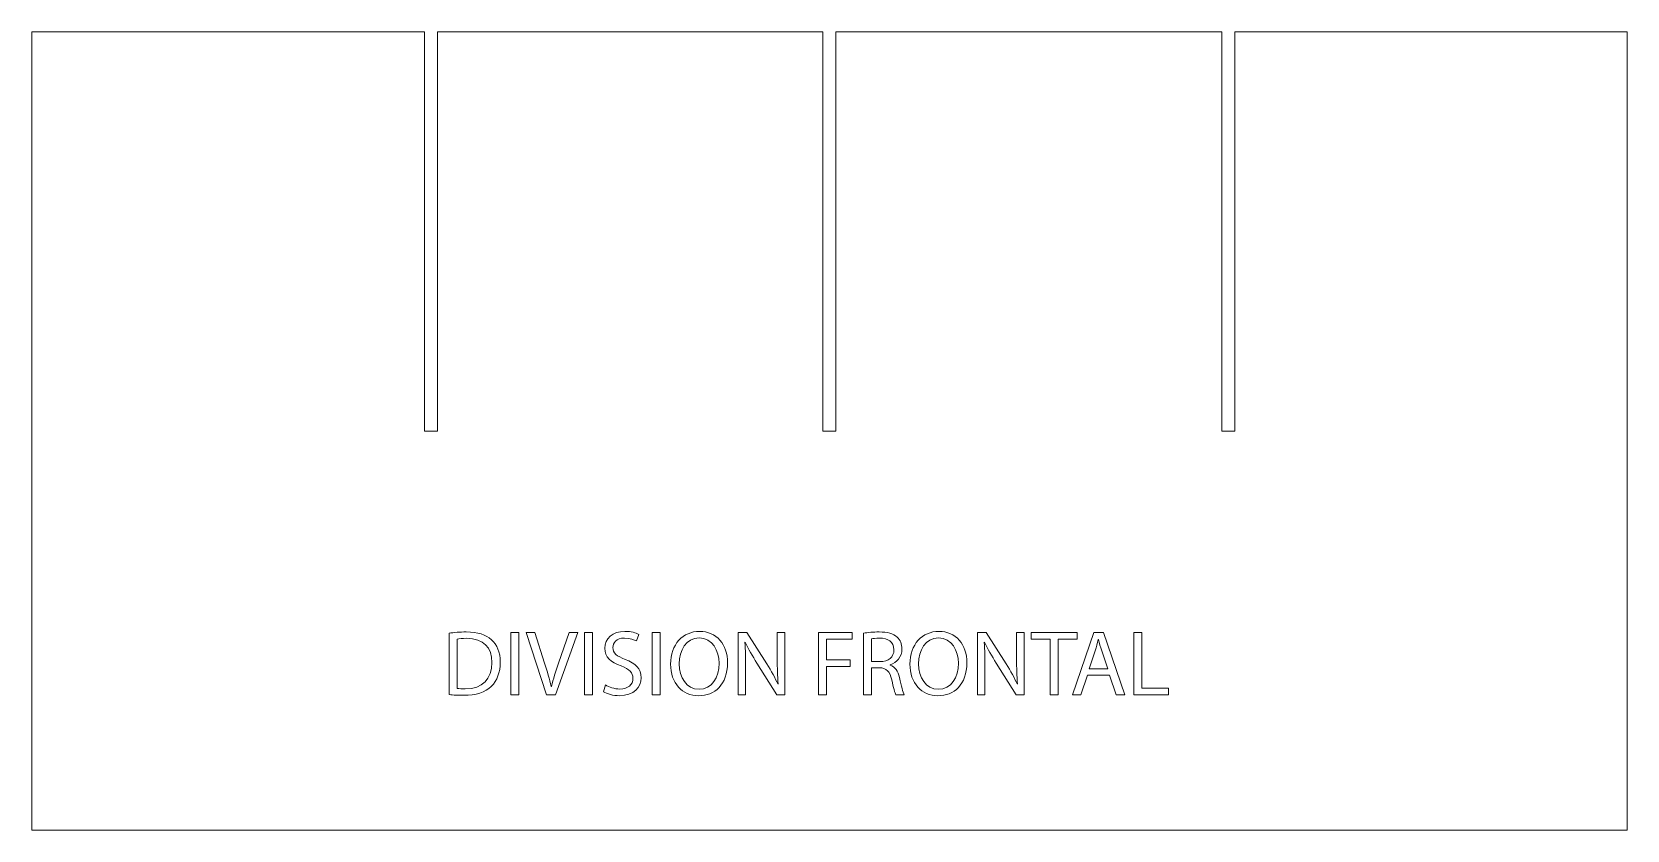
# Model space of a CAD drawing. Header units: millimetres. Extents: x -1475 to -493, y -638 to 1108.
# Drawn here: x -937.4 to -567.4, y -590.7 to -405.6 of the extents above; entities that cross this region are included whole.
import ezdxf

# ---------------------------------------------------------------- set-up
doc = ezdxf.new("R2010")
doc.units = ezdxf.units.MM
doc.header["$MEASUREMENT"] = 0
doc.layers.add('Capa 1', color=7, linetype='Continuous')

msp = doc.modelspace()

# ---------------------------------------------------------------- linework, layer by layer
at = {"layer": 'Capa 1', "color": 250, "lineweight": 20}
for points, knots in [([(-889.6574, -405.6254), (-888.8521, -405.6254), (-891.9181, -405.6252), (-892.6465, -405.625), (-897.3184, -405.6235), (-929.4929, -405.6178), (-937.4394, -405.6178), (-937.4394, -405.6178), (-937.4394, -590.6777), (-937.4394, -590.6777), (-937.4394, -590.6777), (-567.4394, -590.6777), (-567.4394, -590.6777), (-567.4394, -590.6777), (-567.4394, -405.6178), (-567.4394, -405.6178), (-575.456, -405.6178), (-607.6601, -405.6237), (-612.174, -405.6251), (-612.8489, -405.6254), (-612.9105, -405.6254), (-612.174, -405.6254), (-611.9934, -405.6254), (-660.6143, -405.6254), (-658.4379, -405.6254), (-658.4379, -405.6254), (-658.4379, -498.1554), (-658.4379, -498.1554), (-658.4379, -498.1554), (-661.4379, -498.1554), (-661.4379, -498.1554), (-661.4379, -498.1554), (-661.4379, -405.6254), (-661.4379, -405.6254), (-661.0939, -405.6254), (-707.3452, -405.6254), (-704.7018, -405.6254), (-704.3383, -405.6254), (-753.6008, -405.6254), (-750.9657, -405.6254), (-750.9657, -405.6254), (-750.9657, -498.1554), (-750.9657, -498.1554), (-750.9657, -498.1554), (-753.9657, -498.1554), (-753.9657, -498.1554), (-753.9657, -498.1554), (-753.9657, -405.6254), (-753.9657, -405.6254), (-753.5817, -405.6254), (-799.8295, -405.6254), (-797.2296, -405.6254), (-796.8251, -405.6254), (-845.9864, -405.6254), (-843.3935, -405.6254), (-843.3935, -405.6254), (-843.3935, -498.1554), (-843.3935, -498.1554), (-843.3935, -498.1554), (-846.3935, -498.1554), (-846.3935, -498.1554), (-846.3935, -498.1554), (-846.3935, -405.6254), (-846.3935, -405.6254), (-846.1322, -405.6254), (-891.8659, -405.6254), (-889.6574, -405.6254)], [0, 0, 0, 0, 0.04545455, 0.04545455, 0.04545455, 0.09090909, 0.09090909, 0.09090909, 0.13636364, 0.13636364, 0.13636364, 0.18181818, 0.18181818, 0.18181818, 0.22727273, 0.22727273, 0.22727273, 0.27272727, 0.27272727, 0.27272727, 0.31818182, 0.31818182, 0.31818182, 0.36363636, 0.36363636, 0.36363636, 0.40909091, 0.40909091, 0.40909091, 0.45454545, 0.45454545, 0.45454545, 0.5, 0.5, 0.5, 0.54545455, 0.54545455, 0.54545455, 0.59090909, 0.59090909, 0.59090909, 0.63636364, 0.63636364, 0.63636364, 0.68181818, 0.68181818, 0.68181818, 0.72727273, 0.72727273, 0.72727273, 0.77272727, 0.77272727, 0.77272727, 0.81818182, 0.81818182, 0.81818182, 0.86363636, 0.86363636, 0.86363636, 0.90909091, 0.90909091, 0.90909091, 0.95454545, 0.95454545, 0.95454545, 1, 1, 1, 1]), ([(-840.6694, -545.034), (-839.5321, -544.8624), (-838.1802, -544.7337), (-836.6994, -544.7337), (-834.0171, -544.7337), (-832.1071, -545.356), (-830.841, -546.5363), (-829.5535, -547.7166), (-828.8023, -549.3903), (-828.8023, -551.7294), (-828.8023, -554.0901), (-829.532, -556.0213), (-830.8839, -557.352), (-832.2358, -558.7039), (-834.4677, -559.4334), (-837.2789, -559.4334), (-838.6093, -559.4334), (-839.7252, -559.3691), (-840.6694, -559.2617), (-840.6694, -559.2617), (-840.6694, -545.034), (-840.6694, -545.034)], [0, 0, 0, 0, 0.14285714, 0.14285714, 0.14285714, 0.28571429, 0.28571429, 0.28571429, 0.42857143, 0.42857143, 0.42857143, 0.57142857, 0.57142857, 0.57142857, 0.71428571, 0.71428571, 0.71428571, 0.85714286, 0.85714286, 0.85714286, 1, 1, 1, 1]), ([(-840.6694, -545.034), (-839.5321, -544.8624), (-838.1802, -544.7337), (-836.6994, -544.7337), (-834.0171, -544.7337), (-832.1071, -545.356), (-830.841, -546.5363), (-829.5535, -547.7166), (-828.8023, -549.3903), (-828.8023, -551.7294), (-828.8023, -554.0901), (-829.532, -556.0213), (-830.8839, -557.352), (-832.2358, -558.7039), (-834.4677, -559.4334), (-837.2789, -559.4334), (-838.6093, -559.4334), (-839.7252, -559.3691), (-840.6694, -559.2617), (-840.6694, -559.2617), (-840.6694, -545.034), (-840.6694, -545.034)], [0, 0, 0, 0, 0.14285714, 0.14285714, 0.14285714, 0.28571429, 0.28571429, 0.28571429, 0.42857143, 0.42857143, 0.42857143, 0.57142857, 0.57142857, 0.57142857, 0.71428571, 0.71428571, 0.71428571, 0.85714286, 0.85714286, 0.85714286, 1, 1, 1, 1]), ([(-838.8024, -557.8239), (-838.3303, -557.9098), (-837.6437, -557.9313), (-836.9142, -557.9313), (-832.9225, -557.9313), (-830.755, -555.6996), (-830.755, -551.7938), (-830.7337, -548.3818), (-832.665, -546.2143), (-836.6137, -546.2143), (-837.5794, -546.2143), (-838.3089, -546.3002), (-838.8024, -546.4074), (-838.8024, -546.4074), (-838.8024, -557.8239), (-838.8024, -557.8239)], [0, 0, 0, 0, 0.2, 0.2, 0.2, 0.4, 0.4, 0.4, 0.6, 0.6, 0.6, 0.8, 0.8, 0.8, 1, 1, 1, 1]), ([(-838.8024, -557.8239), (-838.3303, -557.9098), (-837.6437, -557.9313), (-836.9142, -557.9313), (-832.9225, -557.9313), (-830.755, -555.6996), (-830.755, -551.7938), (-830.7337, -548.3818), (-832.665, -546.2143), (-836.6137, -546.2143), (-837.5794, -546.2143), (-838.3089, -546.3002), (-838.8024, -546.4074), (-838.8024, -546.4074), (-838.8024, -557.8239), (-838.8024, -557.8239)], [0, 0, 0, 0, 0.2, 0.2, 0.2, 0.4, 0.4, 0.4, 0.6, 0.6, 0.6, 0.8, 0.8, 0.8, 1, 1, 1, 1]), ([(-824.5111, -559.3046), (-824.5111, -559.3046), (-826.3781, -559.3046), (-826.3781, -559.3046), (-826.3781, -559.3046), (-826.3781, -544.8409), (-826.3781, -544.8409), (-826.3781, -544.8409), (-824.5111, -544.8409), (-824.5111, -544.8409), (-824.5111, -544.8409), (-824.5111, -559.3046), (-824.5111, -559.3046)], [0, 0, 0, 0, 0.25, 0.25, 0.25, 0.5, 0.5, 0.5, 0.75, 0.75, 0.75, 1, 1, 1, 1]), ([(-824.5111, -559.3046), (-824.5111, -559.3046), (-826.3781, -559.3046), (-826.3781, -559.3046), (-826.3781, -559.3046), (-826.3781, -544.8409), (-826.3781, -544.8409), (-826.3781, -544.8409), (-824.5111, -544.8409), (-824.5111, -544.8409), (-824.5111, -544.8409), (-824.5111, -559.3046), (-824.5111, -559.3046)], [0, 0, 0, 0, 0.25, 0.25, 0.25, 0.5, 0.5, 0.5, 0.75, 0.75, 0.75, 1, 1, 1, 1]), ([(-818.0736, -559.3047), (-818.0736, -559.3047), (-822.7945, -544.8409), (-822.7945, -544.8409), (-822.7945, -544.8409), (-820.7774, -544.8409), (-820.7774, -544.8409), (-820.7774, -544.8409), (-818.5242, -551.9654), (-818.5242, -551.9654), (-817.9019, -553.9183), (-817.3654, -555.6781), (-816.9792, -557.3733), (-816.9792, -557.3733), (-816.9362, -557.3733), (-816.9362, -557.3733), (-816.5285, -555.6996), (-815.9275, -553.8754), (-815.2838, -551.9869), (-815.2838, -551.9869), (-812.8373, -544.8409), (-812.8373, -544.8409), (-812.8373, -544.8409), (-810.8417, -544.8409), (-810.8417, -544.8409), (-810.8417, -544.8409), (-816.0135, -559.3047), (-816.0135, -559.3047), (-816.0135, -559.3047), (-818.0736, -559.3047), (-818.0736, -559.3047)], [0, 0, 0, 0, 0.1, 0.1, 0.1, 0.2, 0.2, 0.2, 0.3, 0.3, 0.3, 0.4, 0.4, 0.4, 0.5, 0.5, 0.5, 0.6, 0.6, 0.6, 0.7, 0.7, 0.7, 0.8, 0.8, 0.8, 0.9, 0.9, 0.9, 1, 1, 1, 1]), ([(-818.0736, -559.3047), (-818.0736, -559.3047), (-822.7945, -544.8409), (-822.7945, -544.8409), (-822.7945, -544.8409), (-820.7774, -544.8409), (-820.7774, -544.8409), (-820.7774, -544.8409), (-818.5242, -551.9654), (-818.5242, -551.9654), (-817.9019, -553.9183), (-817.3654, -555.6781), (-816.9792, -557.3733), (-816.9792, -557.3733), (-816.9362, -557.3733), (-816.9362, -557.3733), (-816.5285, -555.6996), (-815.9275, -553.8754), (-815.2838, -551.9869), (-815.2838, -551.9869), (-812.8373, -544.8409), (-812.8373, -544.8409), (-812.8373, -544.8409), (-810.8417, -544.8409), (-810.8417, -544.8409), (-810.8417, -544.8409), (-816.0135, -559.3047), (-816.0135, -559.3047), (-816.0135, -559.3047), (-818.0736, -559.3047), (-818.0736, -559.3047)], [0, 0, 0, 0, 0.1, 0.1, 0.1, 0.2, 0.2, 0.2, 0.3, 0.3, 0.3, 0.4, 0.4, 0.4, 0.5, 0.5, 0.5, 0.6, 0.6, 0.6, 0.7, 0.7, 0.7, 0.8, 0.8, 0.8, 0.9, 0.9, 0.9, 1, 1, 1, 1]), ([(-807.4085, -559.3046), (-807.4085, -559.3046), (-809.2755, -559.3046), (-809.2755, -559.3046), (-809.2755, -559.3046), (-809.2755, -544.8409), (-809.2755, -544.8409), (-809.2755, -544.8409), (-807.4085, -544.8409), (-807.4085, -544.8409), (-807.4085, -544.8409), (-807.4085, -559.3046), (-807.4085, -559.3046)], [0, 0, 0, 0, 0.25, 0.25, 0.25, 0.5, 0.5, 0.5, 0.75, 0.75, 0.75, 1, 1, 1, 1]), ([(-807.4085, -559.3046), (-807.4085, -559.3046), (-809.2755, -559.3046), (-809.2755, -559.3046), (-809.2755, -559.3046), (-809.2755, -544.8409), (-809.2755, -544.8409), (-809.2755, -544.8409), (-807.4085, -544.8409), (-807.4085, -544.8409), (-807.4085, -544.8409), (-807.4085, -559.3046), (-807.4085, -559.3046)], [0, 0, 0, 0, 0.25, 0.25, 0.25, 0.5, 0.5, 0.5, 0.75, 0.75, 0.75, 1, 1, 1, 1]), ([(-804.4043, -557.03), (-803.5675, -557.5451), (-802.3442, -557.9742), (-801.0568, -557.9742), (-799.1466, -557.9742), (-798.0308, -556.9656), (-798.0308, -555.5064), (-798.0308, -554.1545), (-798.8032, -553.3819), (-800.7563, -552.6308), (-803.1168, -551.7938), (-804.576, -550.5705), (-804.576, -548.5319), (-804.576, -546.2788), (-802.709, -544.6048), (-799.8979, -544.6048), (-798.417, -544.6048), (-797.3441, -544.9483), (-796.7003, -545.313), (-796.7003, -545.313), (-797.2153, -546.8366), (-797.2153, -546.8366), (-797.6874, -546.5792), (-798.653, -546.1499), (-799.9622, -546.1499), (-801.9365, -546.1499), (-802.6875, -547.3302), (-802.6875, -548.3173), (-802.6875, -549.6692), (-801.8077, -550.3345), (-799.812, -551.1071), (-797.3655, -552.0513), (-796.1209, -553.2317), (-796.1209, -555.3561), (-796.1209, -557.5878), (-797.7733, -559.5192), (-801.1854, -559.5192), (-802.5803, -559.5192), (-804.1038, -559.1115), (-804.8764, -558.5965), (-804.8764, -558.5965), (-804.4043, -557.03), (-804.4043, -557.03)], [0, 0, 0, 0, 0.07142857, 0.07142857, 0.07142857, 0.14285714, 0.14285714, 0.14285714, 0.21428571, 0.21428571, 0.21428571, 0.28571429, 0.28571429, 0.28571429, 0.35714286, 0.35714286, 0.35714286, 0.42857143, 0.42857143, 0.42857143, 0.5, 0.5, 0.5, 0.57142857, 0.57142857, 0.57142857, 0.64285714, 0.64285714, 0.64285714, 0.71428571, 0.71428571, 0.71428571, 0.78571429, 0.78571429, 0.78571429, 0.85714286, 0.85714286, 0.85714286, 0.92857143, 0.92857143, 0.92857143, 1, 1, 1, 1]), ([(-804.4043, -557.03), (-803.5675, -557.5451), (-802.3442, -557.9742), (-801.0568, -557.9742), (-799.1466, -557.9742), (-798.0308, -556.9656), (-798.0308, -555.5064), (-798.0308, -554.1545), (-798.8032, -553.3819), (-800.7563, -552.6308), (-803.1168, -551.7938), (-804.576, -550.5705), (-804.576, -548.5319), (-804.576, -546.2788), (-802.709, -544.6048), (-799.8979, -544.6048), (-798.417, -544.6048), (-797.3441, -544.9483), (-796.7003, -545.313), (-796.7003, -545.313), (-797.2153, -546.8366), (-797.2153, -546.8366), (-797.6874, -546.5792), (-798.653, -546.1499), (-799.9622, -546.1499), (-801.9365, -546.1499), (-802.6875, -547.3302), (-802.6875, -548.3173), (-802.6875, -549.6692), (-801.8077, -550.3345), (-799.812, -551.1071), (-797.3655, -552.0513), (-796.1209, -553.2317), (-796.1209, -555.3561), (-796.1209, -557.5878), (-797.7733, -559.5192), (-801.1854, -559.5192), (-802.5803, -559.5192), (-804.1038, -559.1115), (-804.8764, -558.5965), (-804.8764, -558.5965), (-804.4043, -557.03), (-804.4043, -557.03)], [0, 0, 0, 0, 0.07142857, 0.07142857, 0.07142857, 0.14285714, 0.14285714, 0.14285714, 0.21428571, 0.21428571, 0.21428571, 0.28571429, 0.28571429, 0.28571429, 0.35714286, 0.35714286, 0.35714286, 0.42857143, 0.42857143, 0.42857143, 0.5, 0.5, 0.5, 0.57142857, 0.57142857, 0.57142857, 0.64285714, 0.64285714, 0.64285714, 0.71428571, 0.71428571, 0.71428571, 0.78571429, 0.78571429, 0.78571429, 0.85714286, 0.85714286, 0.85714286, 0.92857143, 0.92857143, 0.92857143, 1, 1, 1, 1]), ([(-791.7006, -559.3046), (-791.7006, -559.3046), (-793.5676, -559.3046), (-793.5676, -559.3046), (-793.5676, -559.3046), (-793.5676, -544.8409), (-793.5676, -544.8409), (-793.5676, -544.8409), (-791.7006, -544.8409), (-791.7006, -544.8409), (-791.7006, -544.8409), (-791.7006, -559.3046), (-791.7006, -559.3046)], [0, 0, 0, 0, 0.25, 0.25, 0.25, 0.5, 0.5, 0.5, 0.75, 0.75, 0.75, 1, 1, 1, 1]), ([(-791.7006, -559.3046), (-791.7006, -559.3046), (-793.5676, -559.3046), (-793.5676, -559.3046), (-793.5676, -559.3046), (-793.5676, -544.8409), (-793.5676, -544.8409), (-793.5676, -544.8409), (-791.7006, -544.8409), (-791.7006, -544.8409), (-791.7006, -544.8409), (-791.7006, -559.3046), (-791.7006, -559.3046)], [0, 0, 0, 0, 0.25, 0.25, 0.25, 0.5, 0.5, 0.5, 0.75, 0.75, 0.75, 1, 1, 1, 1]), ([(-776.0783, -551.9225), (-776.0783, -556.9012), (-779.1042, -559.5408), (-782.7953, -559.5408), (-786.615, -559.5408), (-789.2974, -556.5792), (-789.2974, -552.2015), (-789.2974, -547.6093), (-786.4434, -544.6048), (-782.5808, -544.6048), (-778.632, -544.6048), (-776.0783, -547.6307), (-776.0783, -551.9225)], [0, 0, 0, 0, 0.25, 0.25, 0.25, 0.5, 0.5, 0.5, 0.75, 0.75, 0.75, 1, 1, 1, 1]), ([(-776.0783, -551.9225), (-776.0783, -556.9012), (-779.1042, -559.5408), (-782.7953, -559.5408), (-786.615, -559.5408), (-789.2974, -556.5792), (-789.2974, -552.2015), (-789.2974, -547.6093), (-786.4434, -544.6048), (-782.5808, -544.6048), (-778.632, -544.6048), (-776.0783, -547.6307), (-776.0783, -551.9225)], [0, 0, 0, 0, 0.25, 0.25, 0.25, 0.5, 0.5, 0.5, 0.75, 0.75, 0.75, 1, 1, 1, 1]), ([(-787.3017, -552.1586), (-787.3017, -555.2488), (-785.6278, -558.0173), (-782.6879, -558.0173), (-779.7264, -558.0173), (-778.0525, -555.2918), (-778.0525, -552.0085), (-778.0525, -549.1328), (-779.5548, -546.1285), (-782.6665, -546.1285), (-785.7567, -546.1285), (-787.3017, -548.9827), (-787.3017, -552.1586)], [0, 0, 0, 0, 0.25, 0.25, 0.25, 0.5, 0.5, 0.5, 0.75, 0.75, 0.75, 1, 1, 1, 1]), ([(-787.3017, -552.1586), (-787.3017, -555.2488), (-785.6278, -558.0173), (-782.6879, -558.0173), (-779.7264, -558.0173), (-778.0525, -555.2918), (-778.0525, -552.0085), (-778.0525, -549.1328), (-779.5548, -546.1285), (-782.6665, -546.1285), (-785.7567, -546.1285), (-787.3017, -548.9827), (-787.3017, -552.1586)], [0, 0, 0, 0, 0.25, 0.25, 0.25, 0.5, 0.5, 0.5, 0.75, 0.75, 0.75, 1, 1, 1, 1]), ([(-773.654, -559.3047), (-773.654, -559.3047), (-773.654, -544.8409), (-773.654, -544.8409), (-773.654, -544.8409), (-771.6154, -544.8409), (-771.6154, -544.8409), (-771.6154, -544.8409), (-766.98, -552.1585), (-766.98, -552.1585), (-765.907, -553.8539), (-765.0702, -555.3776), (-764.3835, -556.8584), (-764.3835, -556.8584), (-764.3406, -556.8369), (-764.3406, -556.8369), (-764.5122, -554.9055), (-764.5551, -553.1457), (-764.5551, -550.8925), (-764.5551, -550.8925), (-764.5551, -544.8409), (-764.5551, -544.8409), (-764.5551, -544.8409), (-762.7955, -544.8409), (-762.7955, -544.8409), (-762.7955, -544.8409), (-762.7955, -559.3047), (-762.7955, -559.3047), (-762.7955, -559.3047), (-764.6838, -559.3047), (-764.6838, -559.3047), (-764.6838, -559.3047), (-769.2763, -551.9654), (-769.2763, -551.9654), (-770.2849, -550.356), (-771.2506, -548.7036), (-771.9801, -547.1371), (-771.9801, -547.1371), (-772.0445, -547.1586), (-772.0445, -547.1586), (-771.9373, -548.9826), (-771.8944, -550.7207), (-771.8944, -553.1243), (-771.8944, -553.1243), (-771.8944, -559.3047), (-771.8944, -559.3047), (-771.8944, -559.3047), (-773.654, -559.3047), (-773.654, -559.3047)], [0, 0, 0, 0, 0.0625, 0.0625, 0.0625, 0.125, 0.125, 0.125, 0.1875, 0.1875, 0.1875, 0.25, 0.25, 0.25, 0.3125, 0.3125, 0.3125, 0.375, 0.375, 0.375, 0.4375, 0.4375, 0.4375, 0.5, 0.5, 0.5, 0.5625, 0.5625, 0.5625, 0.625, 0.625, 0.625, 0.6875, 0.6875, 0.6875, 0.75, 0.75, 0.75, 0.8125, 0.8125, 0.8125, 0.875, 0.875, 0.875, 0.9375, 0.9375, 0.9375, 1, 1, 1, 1]), ([(-773.654, -559.3047), (-773.654, -559.3047), (-773.654, -544.8409), (-773.654, -544.8409), (-773.654, -544.8409), (-771.6154, -544.8409), (-771.6154, -544.8409), (-771.6154, -544.8409), (-766.98, -552.1585), (-766.98, -552.1585), (-765.907, -553.8539), (-765.0702, -555.3776), (-764.3835, -556.8584), (-764.3835, -556.8584), (-764.3406, -556.8369), (-764.3406, -556.8369), (-764.5122, -554.9055), (-764.5551, -553.1457), (-764.5551, -550.8925), (-764.5551, -550.8925), (-764.5551, -544.8409), (-764.5551, -544.8409), (-764.5551, -544.8409), (-762.7955, -544.8409), (-762.7955, -544.8409), (-762.7955, -544.8409), (-762.7955, -559.3047), (-762.7955, -559.3047), (-762.7955, -559.3047), (-764.6838, -559.3047), (-764.6838, -559.3047), (-764.6838, -559.3047), (-769.2763, -551.9654), (-769.2763, -551.9654), (-770.2849, -550.356), (-771.2506, -548.7036), (-771.9801, -547.1371), (-771.9801, -547.1371), (-772.0445, -547.1586), (-772.0445, -547.1586), (-771.9373, -548.9826), (-771.8944, -550.7207), (-771.8944, -553.1243), (-771.8944, -553.1243), (-771.8944, -559.3047), (-771.8944, -559.3047), (-771.8944, -559.3047), (-773.654, -559.3047), (-773.654, -559.3047)], [0, 0, 0, 0, 0.0625, 0.0625, 0.0625, 0.125, 0.125, 0.125, 0.1875, 0.1875, 0.1875, 0.25, 0.25, 0.25, 0.3125, 0.3125, 0.3125, 0.375, 0.375, 0.375, 0.4375, 0.4375, 0.4375, 0.5, 0.5, 0.5, 0.5625, 0.5625, 0.5625, 0.625, 0.625, 0.625, 0.6875, 0.6875, 0.6875, 0.75, 0.75, 0.75, 0.8125, 0.8125, 0.8125, 0.875, 0.875, 0.875, 0.9375, 0.9375, 0.9375, 1, 1, 1, 1]), ([(-754.985, -544.8409), (-754.985, -544.8409), (-747.1951, -544.8409), (-747.1951, -544.8409), (-747.1951, -544.8409), (-747.1951, -546.4074), (-747.1951, -546.4074), (-747.1951, -546.4074), (-753.118, -546.4074), (-753.118, -546.4074), (-753.118, -546.4074), (-753.118, -551.2144), (-753.118, -551.2144), (-753.118, -551.2144), (-747.6458, -551.2144), (-747.6458, -551.2144), (-747.6458, -551.2144), (-747.6458, -552.7596), (-747.6458, -552.7596), (-747.6458, -552.7596), (-753.118, -552.7596), (-753.118, -552.7596), (-753.118, -552.7596), (-753.118, -559.3046), (-753.118, -559.3046), (-753.118, -559.3046), (-754.985, -559.3046), (-754.985, -559.3046), (-754.985, -559.3046), (-754.985, -544.8409), (-754.985, -544.8409)], [0, 0, 0, 0, 0.1, 0.1, 0.1, 0.2, 0.2, 0.2, 0.3, 0.3, 0.3, 0.4, 0.4, 0.4, 0.5, 0.5, 0.5, 0.6, 0.6, 0.6, 0.7, 0.7, 0.7, 0.8, 0.8, 0.8, 0.9, 0.9, 0.9, 1, 1, 1, 1]), ([(-754.985, -544.8409), (-754.985, -544.8409), (-747.1951, -544.8409), (-747.1951, -544.8409), (-747.1951, -544.8409), (-747.1951, -546.4074), (-747.1951, -546.4074), (-747.1951, -546.4074), (-753.118, -546.4074), (-753.118, -546.4074), (-753.118, -546.4074), (-753.118, -551.2144), (-753.118, -551.2144), (-753.118, -551.2144), (-747.6458, -551.2144), (-747.6458, -551.2144), (-747.6458, -551.2144), (-747.6458, -552.7596), (-747.6458, -552.7596), (-747.6458, -552.7596), (-753.118, -552.7596), (-753.118, -552.7596), (-753.118, -552.7596), (-753.118, -559.3046), (-753.118, -559.3046), (-753.118, -559.3046), (-754.985, -559.3046), (-754.985, -559.3046), (-754.985, -559.3046), (-754.985, -544.8409), (-754.985, -544.8409)], [0, 0, 0, 0, 0.1, 0.1, 0.1, 0.2, 0.2, 0.2, 0.3, 0.3, 0.3, 0.4, 0.4, 0.4, 0.5, 0.5, 0.5, 0.6, 0.6, 0.6, 0.7, 0.7, 0.7, 0.8, 0.8, 0.8, 0.9, 0.9, 0.9, 1, 1, 1, 1]), ([(-744.5345, -545.0339), (-743.5903, -544.8408), (-742.2384, -544.7336), (-740.9509, -544.7336), (-738.9551, -544.7336), (-737.6674, -545.0984), (-736.7661, -545.9139), (-736.0365, -546.5577), (-735.6288, -547.5448), (-735.6288, -548.6609), (-735.6288, -550.5706), (-736.8306, -551.8368), (-738.3543, -552.3517), (-738.3543, -552.3517), (-738.3543, -552.4161), (-738.3543, -552.4161), (-737.2382, -552.8023), (-736.573, -553.8325), (-736.2296, -555.3345), (-735.7575, -557.352), (-735.4142, -558.7467), (-735.1137, -559.3047), (-735.1137, -559.3047), (-737.0451, -559.3047), (-737.0451, -559.3047), (-737.2812, -558.897), (-737.603, -557.6523), (-738.011, -555.8496), (-738.4402, -553.8539), (-739.2126, -553.1028), (-740.908, -553.0384), (-740.908, -553.0384), (-742.6676, -553.0384), (-742.6676, -553.0384), (-742.6676, -553.0384), (-742.6676, -559.3047), (-742.6676, -559.3047), (-742.6676, -559.3047), (-744.5345, -559.3047), (-744.5345, -559.3047), (-744.5345, -559.3047), (-744.5345, -545.0339), (-744.5345, -545.0339)], [0, 0, 0, 0, 0.07142857, 0.07142857, 0.07142857, 0.14285714, 0.14285714, 0.14285714, 0.21428571, 0.21428571, 0.21428571, 0.28571429, 0.28571429, 0.28571429, 0.35714286, 0.35714286, 0.35714286, 0.42857143, 0.42857143, 0.42857143, 0.5, 0.5, 0.5, 0.57142857, 0.57142857, 0.57142857, 0.64285714, 0.64285714, 0.64285714, 0.71428571, 0.71428571, 0.71428571, 0.78571429, 0.78571429, 0.78571429, 0.85714286, 0.85714286, 0.85714286, 0.92857143, 0.92857143, 0.92857143, 1, 1, 1, 1]), ([(-744.5345, -545.0339), (-743.5903, -544.8408), (-742.2384, -544.7336), (-740.9509, -544.7336), (-738.9551, -544.7336), (-737.6674, -545.0984), (-736.7661, -545.9139), (-736.0365, -546.5577), (-735.6288, -547.5448), (-735.6288, -548.6609), (-735.6288, -550.5706), (-736.8306, -551.8368), (-738.3543, -552.3517), (-738.3543, -552.3517), (-738.3543, -552.4161), (-738.3543, -552.4161), (-737.2382, -552.8023), (-736.573, -553.8325), (-736.2296, -555.3345), (-735.7575, -557.352), (-735.4142, -558.7467), (-735.1137, -559.3047), (-735.1137, -559.3047), (-737.0451, -559.3047), (-737.0451, -559.3047), (-737.2812, -558.897), (-737.603, -557.6523), (-738.011, -555.8496), (-738.4402, -553.8539), (-739.2126, -553.1028), (-740.908, -553.0384), (-740.908, -553.0384), (-742.6676, -553.0384), (-742.6676, -553.0384), (-742.6676, -553.0384), (-742.6676, -559.3047), (-742.6676, -559.3047), (-742.6676, -559.3047), (-744.5345, -559.3047), (-744.5345, -559.3047), (-744.5345, -559.3047), (-744.5345, -545.0339), (-744.5345, -545.0339)], [0, 0, 0, 0, 0.07142857, 0.07142857, 0.07142857, 0.14285714, 0.14285714, 0.14285714, 0.21428571, 0.21428571, 0.21428571, 0.28571429, 0.28571429, 0.28571429, 0.35714286, 0.35714286, 0.35714286, 0.42857143, 0.42857143, 0.42857143, 0.5, 0.5, 0.5, 0.57142857, 0.57142857, 0.57142857, 0.64285714, 0.64285714, 0.64285714, 0.71428571, 0.71428571, 0.71428571, 0.78571429, 0.78571429, 0.78571429, 0.85714286, 0.85714286, 0.85714286, 0.92857143, 0.92857143, 0.92857143, 1, 1, 1, 1]), ([(-742.6676, -551.6222), (-742.6676, -551.6222), (-740.7578, -551.6222), (-740.7578, -551.6222), (-738.762, -551.6222), (-737.4958, -550.5277), (-737.4958, -548.8754), (-737.4958, -547.0085), (-738.8479, -546.1927), (-740.8221, -546.1713), (-741.7233, -546.1713), (-742.3673, -546.2572), (-742.6676, -546.343), (-742.6676, -546.343), (-742.6676, -551.6222), (-742.6676, -551.6222)], [0, 0, 0, 0, 0.2, 0.2, 0.2, 0.4, 0.4, 0.4, 0.6, 0.6, 0.6, 0.8, 0.8, 0.8, 1, 1, 1, 1]), ([(-742.6676, -551.6222), (-742.6676, -551.6222), (-740.7578, -551.6222), (-740.7578, -551.6222), (-738.762, -551.6222), (-737.4958, -550.5277), (-737.4958, -548.8754), (-737.4958, -547.0085), (-738.8479, -546.1927), (-740.8221, -546.1713), (-741.7233, -546.1713), (-742.3673, -546.2572), (-742.6676, -546.343), (-742.6676, -546.343), (-742.6676, -551.6222), (-742.6676, -551.6222)], [0, 0, 0, 0, 0.2, 0.2, 0.2, 0.4, 0.4, 0.4, 0.6, 0.6, 0.6, 0.8, 0.8, 0.8, 1, 1, 1, 1]), ([(-720.5649, -551.9225), (-720.5649, -556.9012), (-723.5907, -559.5408), (-727.2819, -559.5408), (-731.1016, -559.5408), (-733.7839, -556.5792), (-733.7839, -552.2015), (-733.7839, -547.6093), (-730.93, -544.6048), (-727.0673, -544.6048), (-723.1186, -544.6048), (-720.5649, -547.6307), (-720.5649, -551.9225)], [0, 0, 0, 0, 0.25, 0.25, 0.25, 0.5, 0.5, 0.5, 0.75, 0.75, 0.75, 1, 1, 1, 1]), ([(-720.5649, -551.9225), (-720.5649, -556.9012), (-723.5907, -559.5408), (-727.2819, -559.5408), (-731.1016, -559.5408), (-733.7839, -556.5792), (-733.7839, -552.2015), (-733.7839, -547.6093), (-730.93, -544.6048), (-727.0673, -544.6048), (-723.1186, -544.6048), (-720.5649, -547.6307), (-720.5649, -551.9225)], [0, 0, 0, 0, 0.25, 0.25, 0.25, 0.5, 0.5, 0.5, 0.75, 0.75, 0.75, 1, 1, 1, 1]), ([(-731.7883, -552.1586), (-731.7883, -555.2488), (-730.1144, -558.0173), (-727.1745, -558.0173), (-724.213, -558.0173), (-722.5391, -555.2918), (-722.5391, -552.0085), (-722.5391, -549.1328), (-724.0414, -546.1285), (-727.153, -546.1285), (-730.2433, -546.1285), (-731.7883, -548.9827), (-731.7883, -552.1586)], [0, 0, 0, 0, 0.25, 0.25, 0.25, 0.5, 0.5, 0.5, 0.75, 0.75, 0.75, 1, 1, 1, 1]), ([(-731.7883, -552.1586), (-731.7883, -555.2488), (-730.1144, -558.0173), (-727.1745, -558.0173), (-724.213, -558.0173), (-722.5391, -555.2918), (-722.5391, -552.0085), (-722.5391, -549.1328), (-724.0414, -546.1285), (-727.153, -546.1285), (-730.2433, -546.1285), (-731.7883, -548.9827), (-731.7883, -552.1586)], [0, 0, 0, 0, 0.25, 0.25, 0.25, 0.5, 0.5, 0.5, 0.75, 0.75, 0.75, 1, 1, 1, 1]), ([(-718.1405, -559.3047), (-718.1405, -559.3047), (-718.1405, -544.8409), (-718.1405, -544.8409), (-718.1405, -544.8409), (-716.1019, -544.8409), (-716.1019, -544.8409), (-716.1019, -544.8409), (-711.4665, -552.1585), (-711.4665, -552.1585), (-710.3936, -553.8539), (-709.5568, -555.3776), (-708.87, -556.8584), (-708.87, -556.8584), (-708.8271, -556.8369), (-708.8271, -556.8369), (-708.9987, -554.9055), (-709.0417, -553.1457), (-709.0417, -550.8925), (-709.0417, -550.8925), (-709.0417, -544.8409), (-709.0417, -544.8409), (-709.0417, -544.8409), (-707.2821, -544.8409), (-707.2821, -544.8409), (-707.2821, -544.8409), (-707.2821, -559.3047), (-707.2821, -559.3047), (-707.2821, -559.3047), (-709.1704, -559.3047), (-709.1704, -559.3047), (-709.1704, -559.3047), (-713.7628, -551.9654), (-713.7628, -551.9654), (-714.7715, -550.356), (-715.7372, -548.7036), (-716.4667, -547.1371), (-716.4667, -547.1371), (-716.5311, -547.1586), (-716.5311, -547.1586), (-716.4239, -548.9826), (-716.3809, -550.7207), (-716.3809, -553.1243), (-716.3809, -553.1243), (-716.3809, -559.3047), (-716.3809, -559.3047), (-716.3809, -559.3047), (-718.1405, -559.3047), (-718.1405, -559.3047)], [0, 0, 0, 0, 0.0625, 0.0625, 0.0625, 0.125, 0.125, 0.125, 0.1875, 0.1875, 0.1875, 0.25, 0.25, 0.25, 0.3125, 0.3125, 0.3125, 0.375, 0.375, 0.375, 0.4375, 0.4375, 0.4375, 0.5, 0.5, 0.5, 0.5625, 0.5625, 0.5625, 0.625, 0.625, 0.625, 0.6875, 0.6875, 0.6875, 0.75, 0.75, 0.75, 0.8125, 0.8125, 0.8125, 0.875, 0.875, 0.875, 0.9375, 0.9375, 0.9375, 1, 1, 1, 1]), ([(-718.1405, -559.3047), (-718.1405, -559.3047), (-718.1405, -544.8409), (-718.1405, -544.8409), (-718.1405, -544.8409), (-716.1019, -544.8409), (-716.1019, -544.8409), (-716.1019, -544.8409), (-711.4665, -552.1585), (-711.4665, -552.1585), (-710.3936, -553.8539), (-709.5568, -555.3776), (-708.87, -556.8584), (-708.87, -556.8584), (-708.8271, -556.8369), (-708.8271, -556.8369), (-708.9987, -554.9055), (-709.0417, -553.1457), (-709.0417, -550.8925), (-709.0417, -550.8925), (-709.0417, -544.8409), (-709.0417, -544.8409), (-709.0417, -544.8409), (-707.2821, -544.8409), (-707.2821, -544.8409), (-707.2821, -544.8409), (-707.2821, -559.3047), (-707.2821, -559.3047), (-707.2821, -559.3047), (-709.1704, -559.3047), (-709.1704, -559.3047), (-709.1704, -559.3047), (-713.7628, -551.9654), (-713.7628, -551.9654), (-714.7715, -550.356), (-715.7372, -548.7036), (-716.4667, -547.1371), (-716.4667, -547.1371), (-716.5311, -547.1586), (-716.5311, -547.1586), (-716.4239, -548.9826), (-716.3809, -550.7207), (-716.3809, -553.1243), (-716.3809, -553.1243), (-716.3809, -559.3047), (-716.3809, -559.3047), (-716.3809, -559.3047), (-718.1405, -559.3047), (-718.1405, -559.3047)], [0, 0, 0, 0, 0.0625, 0.0625, 0.0625, 0.125, 0.125, 0.125, 0.1875, 0.1875, 0.1875, 0.25, 0.25, 0.25, 0.3125, 0.3125, 0.3125, 0.375, 0.375, 0.375, 0.4375, 0.4375, 0.4375, 0.5, 0.5, 0.5, 0.5625, 0.5625, 0.5625, 0.625, 0.625, 0.625, 0.6875, 0.6875, 0.6875, 0.75, 0.75, 0.75, 0.8125, 0.8125, 0.8125, 0.875, 0.875, 0.875, 0.9375, 0.9375, 0.9375, 1, 1, 1, 1]), ([(-701.274, -546.4289), (-701.274, -546.4289), (-705.6732, -546.4289), (-705.6732, -546.4289), (-705.6732, -546.4289), (-705.6732, -544.8409), (-705.6732, -544.8409), (-705.6732, -544.8409), (-694.9649, -544.8409), (-694.9649, -544.8409), (-694.9649, -544.8409), (-694.9649, -546.4289), (-694.9649, -546.4289), (-694.9649, -546.4289), (-699.3855, -546.4289), (-699.3855, -546.4289), (-699.3855, -546.4289), (-699.3855, -559.3046), (-699.3855, -559.3046), (-699.3855, -559.3046), (-701.274, -559.3046), (-701.274, -559.3046), (-701.274, -559.3046), (-701.274, -546.4289), (-701.274, -546.4289)], [0, 0, 0, 0, 0.125, 0.125, 0.125, 0.25, 0.25, 0.25, 0.375, 0.375, 0.375, 0.5, 0.5, 0.5, 0.625, 0.625, 0.625, 0.75, 0.75, 0.75, 0.875, 0.875, 0.875, 1, 1, 1, 1]), ([(-701.274, -546.4289), (-701.274, -546.4289), (-705.6732, -546.4289), (-705.6732, -546.4289), (-705.6732, -546.4289), (-705.6732, -544.8409), (-705.6732, -544.8409), (-705.6732, -544.8409), (-694.9649, -544.8409), (-694.9649, -544.8409), (-694.9649, -544.8409), (-694.9649, -546.4289), (-694.9649, -546.4289), (-694.9649, -546.4289), (-699.3855, -546.4289), (-699.3855, -546.4289), (-699.3855, -546.4289), (-699.3855, -559.3046), (-699.3855, -559.3046), (-699.3855, -559.3046), (-701.274, -559.3046), (-701.274, -559.3046), (-701.274, -559.3046), (-701.274, -546.4289), (-701.274, -546.4289)], [0, 0, 0, 0, 0.125, 0.125, 0.125, 0.25, 0.25, 0.25, 0.375, 0.375, 0.375, 0.5, 0.5, 0.5, 0.625, 0.625, 0.625, 0.75, 0.75, 0.75, 0.875, 0.875, 0.875, 1, 1, 1, 1]), ([(-692.6261, -554.7552), (-692.6261, -554.7552), (-694.1285, -559.3047), (-694.1285, -559.3047), (-694.1285, -559.3047), (-696.0597, -559.3047), (-696.0597, -559.3047), (-696.0597, -559.3047), (-691.1455, -544.8408), (-691.1455, -544.8408), (-691.1455, -544.8408), (-688.8923, -544.8408), (-688.8923, -544.8408), (-688.8923, -544.8408), (-683.9565, -559.3047), (-683.9565, -559.3047), (-683.9565, -559.3047), (-685.9522, -559.3047), (-685.9522, -559.3047), (-685.9522, -559.3047), (-687.4974, -554.7552), (-687.4974, -554.7552), (-687.4974, -554.7552), (-692.6261, -554.7552), (-692.6261, -554.7552)], [0, 0, 0, 0, 0.125, 0.125, 0.125, 0.25, 0.25, 0.25, 0.375, 0.375, 0.375, 0.5, 0.5, 0.5, 0.625, 0.625, 0.625, 0.75, 0.75, 0.75, 0.875, 0.875, 0.875, 1, 1, 1, 1]), ([(-692.6261, -554.7552), (-692.6261, -554.7552), (-694.1285, -559.3047), (-694.1285, -559.3047), (-694.1285, -559.3047), (-696.0597, -559.3047), (-696.0597, -559.3047), (-696.0597, -559.3047), (-691.1455, -544.8408), (-691.1455, -544.8408), (-691.1455, -544.8408), (-688.8923, -544.8408), (-688.8923, -544.8408), (-688.8923, -544.8408), (-683.9565, -559.3047), (-683.9565, -559.3047), (-683.9565, -559.3047), (-685.9522, -559.3047), (-685.9522, -559.3047), (-685.9522, -559.3047), (-687.4974, -554.7552), (-687.4974, -554.7552), (-687.4974, -554.7552), (-692.6261, -554.7552), (-692.6261, -554.7552)], [0, 0, 0, 0, 0.125, 0.125, 0.125, 0.25, 0.25, 0.25, 0.375, 0.375, 0.375, 0.5, 0.5, 0.5, 0.625, 0.625, 0.625, 0.75, 0.75, 0.75, 0.875, 0.875, 0.875, 1, 1, 1, 1]), ([(-687.8836, -553.2959), (-687.8836, -553.2959), (-689.2999, -549.1328), (-689.2999, -549.1328), (-689.6218, -548.1886), (-689.8365, -547.3301), (-690.0511, -546.4932), (-690.0511, -546.4932), (-690.0939, -546.4932), (-690.0939, -546.4932), (-690.3084, -547.3516), (-690.5445, -548.2314), (-690.8235, -549.1115), (-690.8235, -549.1115), (-692.2399, -553.2959), (-692.2399, -553.2959), (-692.2399, -553.2959), (-687.8836, -553.2959), (-687.8836, -553.2959)], [0, 0, 0, 0, 0.16666667, 0.16666667, 0.16666667, 0.33333333, 0.33333333, 0.33333333, 0.5, 0.5, 0.5, 0.66666667, 0.66666667, 0.66666667, 0.83333333, 0.83333333, 0.83333333, 1, 1, 1, 1]), ([(-687.8836, -553.2959), (-687.8836, -553.2959), (-689.2999, -549.1328), (-689.2999, -549.1328), (-689.6218, -548.1886), (-689.8365, -547.3301), (-690.0511, -546.4932), (-690.0511, -546.4932), (-690.0939, -546.4932), (-690.0939, -546.4932), (-690.3084, -547.3516), (-690.5445, -548.2314), (-690.8235, -549.1115), (-690.8235, -549.1115), (-692.2399, -553.2959), (-692.2399, -553.2959), (-692.2399, -553.2959), (-687.8836, -553.2959), (-687.8836, -553.2959)], [0, 0, 0, 0, 0.16666667, 0.16666667, 0.16666667, 0.33333333, 0.33333333, 0.33333333, 0.5, 0.5, 0.5, 0.66666667, 0.66666667, 0.66666667, 0.83333333, 0.83333333, 0.83333333, 1, 1, 1, 1]), ([(-681.8324, -544.8409), (-681.8324, -544.8409), (-679.9655, -544.8409), (-679.9655, -544.8409), (-679.9655, -544.8409), (-679.9655, -557.7381), (-679.9655, -557.7381), (-679.9655, -557.7381), (-673.785, -557.7381), (-673.785, -557.7381), (-673.785, -557.7381), (-673.785, -559.3046), (-673.785, -559.3046), (-673.785, -559.3046), (-681.8324, -559.3046), (-681.8324, -559.3046), (-681.8324, -559.3046), (-681.8324, -544.8409), (-681.8324, -544.8409)], [0, 0, 0, 0, 0.16666667, 0.16666667, 0.16666667, 0.33333333, 0.33333333, 0.33333333, 0.5, 0.5, 0.5, 0.66666667, 0.66666667, 0.66666667, 0.83333333, 0.83333333, 0.83333333, 1, 1, 1, 1]), ([(-681.8324, -544.8409), (-681.8324, -544.8409), (-679.9655, -544.8409), (-679.9655, -544.8409), (-679.9655, -544.8409), (-679.9655, -557.7381), (-679.9655, -557.7381), (-679.9655, -557.7381), (-673.785, -557.7381), (-673.785, -557.7381), (-673.785, -557.7381), (-673.785, -559.3046), (-673.785, -559.3046), (-673.785, -559.3046), (-681.8324, -559.3046), (-681.8324, -559.3046), (-681.8324, -559.3046), (-681.8324, -544.8409), (-681.8324, -544.8409)], [0, 0, 0, 0, 0.16666667, 0.16666667, 0.16666667, 0.33333333, 0.33333333, 0.33333333, 0.5, 0.5, 0.5, 0.66666667, 0.66666667, 0.66666667, 0.83333333, 0.83333333, 0.83333333, 1, 1, 1, 1])]:
    msp.add_open_spline(points, degree=3, knots=knots, dxfattribs=at)

doc.saveas('drawing.dxf')
